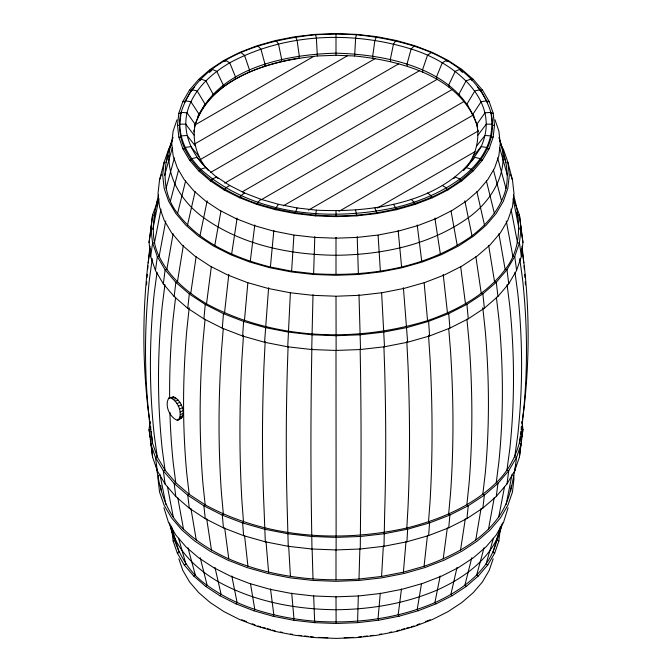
<?xml version="1.0" encoding="UTF-8"?>
<svg xmlns="http://www.w3.org/2000/svg" width="672" height="672" viewBox="0 0 672 672"><rect width="100%" height="100%" fill="white"/><g stroke="black" fill="none" stroke-linecap="round" stroke-linejoin="round"><path stroke-width="1.01" d="M513.652 199.424L519.414 214.872L522.942 242.458L521.321 256.687L516.533 270.53L508.754 283.769L497.952 296.428L484.386 308.171L468.275 318.797L449.904 328.112L429.358 336.034L407.652 342.216L384.502 346.76L360.276 349.541L335.874 350.456L311.724 349.541L313.009 294.58M311.85 348.625L311.447 372.263A955.609 101.842 -85.7 0 0 311.447 515.096L311.976 549.024L336.126 549.931L360.024 549.024L384.006 546.269L406.921 541.775L428.4 535.66L448.728 527.814L466.914 518.591L482.857 508.082L496.289 496.457L506.982 483.924L514.676 470.828L519.414 457.128L522.942 429.542L522.035 421.428M360.276 549.007L360.553 515.096A955.609 101.842 85.7 0 0 360.553 372.263L360.15 348.625M498.901 137.382C504.16 153.812 509.779 171.108 505.982 188.479C501.136 207.959 487.628 223.801 472.021 235.822C426.51 268.204 368.332 277.124 313.622 273.697L314.798 236.72L314.437 237.384L293.37 234.956L273.025 230.958L253.756 225.464L235.906 218.56L219.761 210.378L205.598 201.046L193.679 190.722L184.279 179.718L177.358 167.975L173.149 155.812L171.73 143.296L173.124 131.057L176.98 119.809M156.089 464.915C159.272 488.292 165.556 512.45 183.481 529.066C196.61 541.733 212.268 551.317 228.791 558.894C269.64 576.433 314.84 582.028 358.991 579.037L359.873 548.789M311.724 349.541L287.734 346.802L290.371 293.017M288.078 346.92L287.314 369.491A955.609 201.944 -81.2 0 0 287.314 512.324L288.238 546.311L311.976 549.024M358.336 595.602L357.563 622.658L378.63 620.231L398.975 616.232L418.244 610.739L436.094 603.834L452.071 595.753L466.25 586.429L478.321 575.996L487.813 564.866L494.642 553.249L498.851 541.086L500.153 529.729M384.006 546.269L384.686 512.324A955.609 201.944 81.2 0 0 384.686 369.491L383.922 346.92M287.734 346.802L264.575 342.266L268.607 287.708M265.188 341.401L264.012 364.93A955.609 298.586 -76.6 0 0 264.012 507.755L265.314 541.825L288.238 546.311M194.401 126.974C210.286 76.65 270.69 60.715 317.36 55.978L316.386 38.136L315.605 34.726C264.163 39.883 197.324 57.725 180.684 113.702C171.494 160.39 219.542 191.335 257.67 203.834C313.942 221.542 376.765 220.172 431.365 197.266C464.243 183.523 500.522 151.847 490.896 112.375L484.982 112.829L476.75 124.429C480.06 139.7 475.499 155.854 465.898 167.975M313.622 273.697L291.623 271.169L293.891 235.368M358.991 579.037L381.578 576.442L383.334 546.092M406.921 541.775L407.652 529.158L406.812 527.99L407.988 507.755A955.609 298.586 76.6 0 0 407.988 364.93L406.812 341.401M264.575 342.266L242.642 336.034L243.6 321.426L244.448 320.62L247.85 282.853M243.482 335.227L241.945 358.646A955.609 390.13 -71.6 0 0 241.945 501.472L243.482 521.808L242.642 522.976L243.6 535.66L265.314 541.825M178.55 419.899C183.07 412.768 177.786 400.688 170.176 397.715L168.832 398.059C164.304 405.191 169.588 417.27 177.206 420.244C188.689 417.312 181.7 399.739 173.536 396.942L168.832 398.059M428.618 535.584L429.576 522.9L428.518 521.808L430.055 501.472A955.609 390.13 71.6 0 0 430.055 358.646L428.518 335.227M380.293 593.082L378.034 618.82L378.63 620.231M242.642 336.034L222.298 328.196L223.465 313.673L224.532 312.934L228.791 274.436M223.28 328.474L221.483 350.75A955.609 474.986 -66.1 0 0 221.483 493.576L223.356 514.046L222.298 515.138L223.465 527.898L243.6 535.66M171.847 529.729L173.149 541.086L177.358 553.249L184.279 564.992L193.679 575.996L205.75 586.429L219.761 595.652L235.906 603.834L253.756 610.739L273.252 616.283L293.605 620.264L314.681 622.675L313.664 595.602M381.578 576.442L403.393 572.166L405.989 541.624M291.623 271.169L270.388 267.011L273.848 230.387M448.728 527.814L449.904 515.054L448.644 514.046L450.517 493.576A955.609 474.986 66.1 0 0 450.517 350.75L448.72 328.474M222.298 328.196L203.902 318.898L205.262 304.466L206.522 303.82C273.546 339.94 355.589 342.964 427.552 320.62C457.044 310.414 486.083 294.932 505.168 269.522C522.06 248.086 520.741 219.66 513.467 194.813M205.069 319.25L202.986 341.384A955.609 551.72 -60 0 0 202.986 484.21L205.162 504.832C266.171 538.07 339.78 542.909 406.812 527.99C439.438 519.826 471.719 506.335 496.247 482.706C512.904 466.712 521.623 444.486 522.505 421.588A955.609 773.581 12.8 0 0 522.505 278.762L519.725 258.661M203.902 318.898L187.765 308.288L189.294 293.975L175.837 282.358L165.119 269.833L157.256 256.46L152.552 242.76L150.982 228.816L152.586 214.872L158.348 199.424M189.202 307.742L186.757 330.7A955.609 619.013 -53 0 0 186.757 473.533L189.202 494.323L205.162 504.832L203.902 505.84L205.262 518.692L223.465 527.898M466.914 518.591L468.275 505.739L484.235 495.23L497.834 483.496L508.754 470.702L516.6 457.338L521.321 443.629L519.448 443.234L520.237 436.262M403.393 572.166L424.057 566.286L427.442 535.517M155.459 212.36L154.459 215.267L152.552 215.015L149.058 242.458L150.679 256.687L155.467 270.53L163.338 283.895L174.166 296.554L187.765 308.288M158.533 194.813C153.754 214.99 149.428 236.922 159.13 256.427C169.201 276.998 187.118 292.303 206.522 303.82L211.336 266.7M270.388 267.011C235.511 258.199 199.928 242.844 177.601 213.436C160.138 191.428 163.279 161.893 173.099 137.382M178.828 113.24L177.484 125.185L178.828 136.996L182.918 148.873L189.504 160.079L198.66 170.814L210.319 180.886L224.003 189.882L239.408 197.677L256.847 204.414L275.226 209.639L294.857 213.503L315.428 215.863L336.118 216.636L356.572 215.863L376.908 213.536L396.547 209.698L415.363 204.338L432.398 197.77L447.997 189.882L461.832 180.776L473.34 170.814L482.404 160.205L489.149 148.739L493.147 137.13L494.516 125.185L493.147 113.106L489.149 101.497L482.496 90.157L473.214 79.296L461.832 69.46L448.174 60.455L432.398 52.466L415.363 45.898L396.774 40.597L376.908 36.7L356.815 34.39L336.118 33.6L315.185 34.39L294.857 36.733L275.226 40.597L256.637 45.898L239.602 52.466L223.826 60.455L210.168 69.46L198.66 79.422L189.504 90.157L182.851 101.497L178.828 113.24L180.684 113.702L181.104 112.375L187.018 112.829L195.25 124.429C191.94 139.7 196.501 155.854 206.102 167.975M181.104 112.375L179.768 124.152L179.34 125.513L177.484 125.185M149.965 421.428L149.058 429.542L152.586 457.128L157.324 470.828L165.119 484.058L175.837 496.583L189.294 508.2L205.262 518.692M193.838 131.863L194.065 129.898M158.357 475.415L158.004 478.624L159.541 492.03L164.102 505.218L171.511 517.81L181.91 529.99L194.712 541.052L210.05 551.166L227.741 560.12L246.893 567.512L267.767 573.46L289.817 577.794L312.648 580.423L336.126 581.314L359.352 580.423L381.948 577.828L404.233 573.46L425.107 567.512L444.259 560.12L461.95 551.166L477.137 541.162L490.09 529.99L500.489 517.81L507.898 505.218L512.459 492.03L513.996 478.624L513.643 475.415M497.255 538.448C490.854 569.722 462.269 590.134 434.868 602.641C397.202 618.811 355.513 623.969 314.798 621.214C276.856 617.946 238.358 607.95 207.152 585.329C185.951 570.898 175.064 547.168 169.529 522.917M508.091 507.763L503.454 522.589L496.087 535.122L486.167 546.731L473.584 557.626L458.472 567.571L441.613 576.106L422.772 583.388L402.217 589.243L380.738 593.443L358.504 595.988L336.126 596.828L313.253 595.963L291.018 593.401L269.783 589.243L249.228 583.388L230.58 576.198L213.528 567.571L198.416 557.626L185.959 546.857L175.913 535.122L168.546 522.589L163.909 507.763M424.057 566.286C461.706 553.241 505.067 528.536 511.308 485.377M520.464 434.272L520.808 431.281M519.448 456.985L520.901 444.167M250.278 261.282L254.797 224.96M401.495 588.924L398.152 614.88L398.975 616.232M174.166 296.554L175.837 282.358L177.425 281.921L183.313 245.616M175.636 297.158L173.09 318.889A955.609 675.721 -45 0 0 169.638 397.765M482.857 508.082L484.386 495.113L482.798 494.323L485.243 473.533A955.609 619.013 53 0 0 485.243 330.7L482.798 307.742M163.338 283.895L165.119 269.833L166.832 269.522L173.107 233.705M164.926 284.617L162.204 306.146A955.609 720.863 -35.7 0 0 162.204 448.98L165.052 470.173L175.753 482.706L189.202 494.323L187.765 495.23L189.294 508.2M496.289 496.457L497.952 483.37L496.247 482.706L498.91 461.714A955.609 675.721 45 0 0 498.91 318.889L496.364 297.158M155.467 270.53L157.324 256.603L159.13 256.427L165.698 221.096M157.004 272.387L154.291 292.698A955.609 753.665 -24.9 0 0 154.291 435.523L157.273 456.943L165.052 470.173L163.338 470.837L155.467 457.472L150.679 443.629L152.552 443.234L157.273 456.943L155.467 457.472L157.324 470.828M443.209 558.894L447.334 527.839M506.982 483.924L508.754 470.702L506.948 470.173L509.796 448.98A955.609 720.863 35.7 0 0 509.796 306.146L507.074 284.617M150.679 256.687L152.586 242.903L154.459 242.869L160.994 209.093M152.275 258.661L149.495 278.762A955.609 773.581 -12.8 0 0 149.495 421.588L152.552 443.234L151.763 436.262M156.828 204.389L157.256 201.314M231.63 254.092L236.964 219.156M514.744 470.686L516.6 457.338L514.727 456.943L517.709 435.523A955.609 753.665 24.9 0 0 517.709 292.698L514.996 272.387M149.058 242.6L150.982 228.959L152.888 229.068L158.886 198.811M150.074 246.288L149.495 250.412A955.609 773.581 12.8 0 0 148.218 262.886M154.165 217.342L154.459 215.267M150.125 248.674L147.882 264.583A955.609 780.251 0 0 0 147.882 407.417L149.57 419.345M521.17 428.299L521.455 426.308M521.875 423.326L522.152 421.336M522.43 419.345L524.118 407.417A955.609 780.251 0 0 0 524.118 264.583L521.875 248.674M521.153 442.067L521.564 439.144M521.842 437.195L522.942 429.4L521.035 429.29M196.132 256.687L190.73 293.42L189.294 293.975L205.262 304.466L223.465 313.673L243.382 321.359L265.079 327.55L287.994 332.044L311.724 334.782L336.126 335.706L360.024 334.799L383.762 332.086L406.921 327.55L428.4 321.426L448.535 313.673L466.914 304.366L482.857 293.857L496.163 282.358L506.982 269.699L514.744 256.46L519.414 242.903L521.018 228.816L519.414 214.872L517.541 215.267L516.541 212.36M421.436 584.119L417.203 609.454L418.244 610.739M460.53 550.124L465.326 518.7M281.341 61.555L281.669 59.405L278.494 43.999L276.217 40.816M214.763 245.549L220.962 211.05M475.726 540.128L481.093 508.318M440.194 575.963L434.868 602.641L436.094 603.834M315.428 215.863L316.386 210.168C374.615 213.049 449.434 202.079 481.152 146.605C502.673 99.036 451.072 60.959 411.138 49.014C352.078 30.677 284.743 33.163 229.74 62.807C210.588 74.088 192.604 90.527 187.018 112.829C182.557 132.46 191.142 152.536 204.842 166.496M488.519 529.066L494.214 497.809M199.979 235.822L207.152 200.836M498.708 517.138L504.588 486.461M264.592 66.326L265.02 64.151L260.862 49.014L257.888 46.04M506.117 504.546L512.072 474.323M510.611 491.501L515.911 464.915M457.027 567.437L450.845 594.552L452.239 595.652M187.522 225.053L195.107 191.604M177.601 213.436L185.674 180.642M471.794 557.718L464.848 585.329L466.402 586.32M171.184 144.892L168.546 149.411L164.17 162.103L159.516 180.104L158.004 193.519L159.541 206.934L164.102 220.114L171.604 232.84L181.91 244.894L194.863 256.066L210.227 266.162L227.741 275.024L247.111 282.484L268.002 288.422L290.052 292.732L312.892 295.344L336.126 296.218L359.352 295.327L382.183 292.698L404.233 288.364L425.107 282.408L444.452 274.932L461.95 266.062L477.288 255.956L490.09 244.894L500.396 232.84L507.898 220.114L512.459 206.934L513.996 193.519L512.484 180.104L507.83 162.103L503.454 149.411L500.816 144.892M164.17 162.103L162.674 175.165L164.136 188.227L168.613 201.205L175.82 213.469L185.833 225.212L198.568 236.216L213.528 246.053L230.58 254.671L249.446 261.937L269.556 267.666L291.262 271.916L313.253 274.445L335.874 275.31L358.747 274.445L380.738 271.916L402.217 267.716L422.772 261.87L441.613 254.587L458.648 245.952L473.584 236.099L486.041 225.338L496.087 213.604L503.387 201.205L507.864 188.227L509.326 175.165L507.83 162.103M150.646 228.514L151.687 225.431M493.147 113.106L491.316 113.702C474.676 57.725 407.837 39.883 356.395 34.726L355.614 38.136L354.64 55.986C401.31 60.698 461.714 76.65 477.599 126.974C460.312 69.056 388.609 54.55 336 53.164C283.609 54.566 212.318 68.872 194.636 126.269M493.172 558.76L489.149 570.503L482.404 581.969L473.34 592.578L461.832 602.54L447.997 611.646L432.592 619.441L415.363 626.102L396.774 631.403L376.908 635.3L356.572 637.627L336.118 638.4L315.185 637.61L295.092 635.3L275.453 631.462L256.637 626.102L239.408 619.441L224.003 611.646L210.168 602.54L198.66 592.578L189.596 581.969L182.851 570.503L178.828 558.76M249.052 72.316L249.572 70.106L244.524 55.322L240.895 52.592M170.394 201.18L178.55 169.991M484.016 547.873L476.65 575.131L478.321 575.996M166.018 188.479L174.392 157.912M293.605 620.264L293.966 618.82L291.707 593.082M493.408 538.28L486.049 564.127L487.813 564.866M164.548 175.56L172.402 147.512M500.573 526.092L492.878 552.518L494.701 553.115M498.876 540.943L497.02 540.49L502.471 522.917M235.007 79.43L235.612 77.171L229.74 62.807L225.532 60.371L225.229 61.555L223.826 60.455M209.437 72.416L211.714 70.451L212.058 69.241L216.779 71.333L223.373 85.235L222.692 87.536M212.31 96.508L213.058 94.147L205.859 80.774L200.701 79.052L200.332 80.287L198.66 79.422M182.851 101.497L184.682 102.102L185.094 100.808L190.848 101.699L198.87 113.912L198.047 116.399M204.044 106.184L204.842 103.765L197.165 90.947L191.663 89.636L184.682 102.102M194.678 126.126L195.25 124.429M172.25 140.465C161.137 169.705 179.836 200.642 203.389 217.518C241.601 244.994 289.666 254.747 336 255.276C382.334 254.747 430.399 244.994 468.611 217.518C492.164 200.642 510.863 169.705 499.75 140.465M159.541 179.97L161.473 174.376M166.018 162.641L168.37 155.803M501.724 525.823C493.702 556.878 465.536 577.164 437.758 589.789C405.72 603.59 370.759 609.462 336 609.731C295.201 609.361 253.705 601.516 217.804 581.465C196.501 568.907 176.501 550.62 170.276 525.823M273.252 616.283L273.848 614.88L270.505 588.924M316.386 210.168L297.108 207.95L295.092 213.536M376.438 37.027L374.892 40.345L372.742 55.961L372.968 58.086M253.974 610.806L254.797 609.454L250.564 584.119M297.108 207.95L278.494 204.305L276.217 207.48L275.453 209.698M395.783 40.816L393.506 43.999L390.331 59.405L390.659 61.555M477.968 135.131L486.268 124.152L492.232 124.152L492.66 125.513L494.516 125.051M476.75 145.832L484.982 135.475L490.896 135.92L491.316 137.315L493.172 136.996M236.099 603.926L237.132 602.641L231.806 575.963M453.902 178.576L455.221 176.963L459.942 179.063L460.286 180.566L461.832 180.776M473.13 156.341L481.152 146.605L486.906 147.496L487.318 148.915L489.149 148.739M463.52 170.654L466.141 167.53L471.299 169.252L471.668 170.73L473.34 170.814M467.158 166.496L474.835 157.349L480.337 158.668L480.732 160.121L482.496 160.079M194.502 87.108L191.268 90.896L189.504 90.157M278.494 204.305L260.862 199.282L257.888 202.264L257.67 203.834L256.847 204.414M414.112 46.04L411.138 49.014L406.98 64.151L407.408 66.326M447.997 60.354L446.771 61.555L446.468 60.371L442.26 62.807L436.388 77.171L436.993 79.43L242.256 191.848M219.929 595.753L221.155 594.552L214.973 567.437M462.563 72.416L460.286 70.451L461.681 69.35M205.75 586.429L207.152 585.329L200.206 557.718M260.862 199.282L244.524 192.982L240.895 195.712L240.635 197.266L239.602 197.77M431.105 52.592L427.476 55.322L422.428 70.106L422.948 72.316M473.214 79.296L471.668 80.287L471.299 79.052L466.141 80.774L458.942 94.147L459.69 96.508M193.796 576.122L195.35 575.131L187.984 547.873M177.206 420.244L182.473 417.035M180.172 417.052L183.061 415.363M195.115 124.883L313.748 56.389M194.846 143.875L347.558 55.709M200.642 159.365L375.287 58.531M210.748 172.368L398.723 63.84M224.725 183.137L419.194 70.862M244.524 192.982L229.74 185.497L225.532 187.933L225.229 189.462L224.003 189.882M260.988 199.87L451.819 89.695M283.265 205.842L463.974 101.514M308.473 210.126L473.172 115.046M338.982 211.352L478.069 131.057M377.269 208.085L475.07 151.62M180.34 414.742L183.221 413.162M482.404 90.031L480.732 90.896L477.498 87.108M184.279 564.992L185.951 564.127L178.592 538.28M314.681 237.401L335.882 238.199L357.319 237.401L378.395 234.99L398.748 231.008L418.244 225.464L436.094 218.56L452.239 210.378L466.402 201.046L478.204 190.84L487.721 179.718L494.642 167.975L498.851 155.812L500.27 143.43L498.876 131.057L495.02 119.809M180.062 412.037L182.952 410.592M236.099 218.644L237.132 218.14M179.34 409.13L182.272 407.82M467.956 106.184L467.158 103.765L474.835 90.947L480.337 89.636L487.318 102.102L489.082 101.363M177.358 553.249L179.122 552.518L171.427 526.092M178.24 406.207L181.222 405.04M416.942 624.868L419.782 623.776M425.443 621.592L430.164 619.769M176.828 403.477L179.878 402.436M173.149 541.086L174.98 540.49L174.745 538.448M175.199 401.117L178.324 400.193M396.749 630.907L399.647 630.084M401.57 629.53L404.468 628.706M406.4 628.16L409.29 627.337M411.222 626.783L414.112 625.96M173.468 399.294L176.677 398.454M172.259 397.27L173.536 396.942M180.23 418.404L181.516 418.076M171.755 398.135L175.048 397.345M210.319 180.886L211.714 180.566L212.058 179.063L216.779 176.963L229.74 185.497M379.487 634.376L381.528 633.973M389.676 632.377L391.709 631.982M198.786 170.94L200.332 170.73L200.701 169.252C188.824 157.181 180.029 141.414 179.768 124.152L185.732 124.152L194.032 135.131M150.965 429.29L149.058 429.542L150.158 437.338M358.394 637.048L361.402 636.703M363.409 636.468L367.416 636.006M370.423 635.662L373.43 635.317M357.563 622.658L336.118 623.482L314.681 622.675M189.596 160.205L191.268 160.121L191.663 158.668L197.165 157.349L208.48 170.654M315.605 34.726L336 33.953L356.395 34.726M317.36 55.986L336 55.272L354.64 55.986M344.156 637.736L353.329 637.392M182.918 148.873L184.682 148.915L185.094 147.496L190.848 146.605L198.87 156.341M318.671 637.392L327.844 637.736M178.853 137.13L180.684 137.315L181.104 135.92L187.018 135.475L195.25 145.832M298.57 635.317L301.577 635.662M304.584 636.006L308.591 636.468M310.598 636.703L313.606 637.048M280.291 631.982L282.324 632.377M290.472 633.973L292.513 634.376M448.174 189.781L446.771 189.462L446.468 187.933L442.26 185.497M257.888 625.96L260.778 626.783M262.71 627.337L265.6 628.16M267.532 628.706L270.43 629.53M272.353 630.084L275.251 630.907M432.592 197.677L431.365 197.266L431.105 195.712L427.476 192.982M434.868 218.14L436.094 218.56M241.836 619.769L246.557 621.592M252.218 623.776L255.058 624.868M415.363 204.338L414.33 203.834L414.112 202.264L411.138 199.282M210.168 69.46L211.714 70.451M396.774 209.639L393.506 204.305M377.143 213.503L374.892 207.95M218.098 178.576L205.859 167.53L200.701 169.252C252.857 215.662 330.036 221.542 395.783 207.48C439.463 197.056 500.396 166.572 490.896 112.375M356.815 215.846L355.614 210.168M357.563 237.384L357.202 236.72L358.378 273.697M295.562 37.027L297.108 40.345L299.258 55.961L299.032 58.086A142.825 82.463 0 0 0 198.047 116.382M510.527 174.376L512.459 179.97M503.63 155.803L505.982 162.641M520.313 225.431L521.321 228.371M476.75 124.429L477.322 126.126M473.953 116.399L473.13 113.912L481.152 101.699L486.906 100.808L487.318 102.102M499.598 147.512L507.452 175.56M497.608 157.912L505.982 188.479M449.308 87.536L448.627 85.235L455.221 71.333L459.942 69.241L460.286 70.451M493.45 169.991L501.606 201.18M486.326 180.642L494.399 213.436M476.893 191.604L484.478 225.053M152.586 457.128L151.099 444.167M464.848 200.836L472.021 235.822M513.114 198.811L519.112 229.068L521.018 228.816L522.942 242.458M451.038 211.05L457.237 245.549M159.928 474.323L165.883 504.546M511.006 209.093L517.541 242.869L519.448 242.76L521.354 256.544M167.412 486.461L173.292 517.138M506.302 221.096L512.87 256.427L514.744 256.46L516.6 270.396M177.786 497.809L183.481 529.066M336.118 216.636L336 210.907M336.118 238.199L336 237.518L336 274.546M498.893 233.705L505.168 269.522L506.982 269.699L508.754 283.769M190.907 508.318L196.274 540.128M435.036 219.156L440.37 254.092M488.687 245.616L494.575 281.921L496.289 282.232L497.952 296.428M206.674 518.7L211.47 550.124M475.868 256.687L481.27 293.42L482.857 293.857L484.386 308.171M517.541 215.267L517.835 217.342M521.926 246.288L522.505 250.412A955.609 773.581 -12.8 0 1 523.782 262.886M149.848 421.336L150.125 423.326M150.545 426.308L150.83 428.299M150.436 439.286L150.847 442.21M417.203 224.96L421.722 261.282M165.119 484.058L163.338 470.837L174.166 483.496L187.614 495.113L203.725 505.739L222.096 515.054L242.642 522.976L264.348 529.158L287.498 533.702L311.472 536.466L335.874 537.398L360.528 536.466L384.502 533.702L407.652 529.158L429.576 522.9L449.702 515.138L468.275 505.739L466.838 504.832L469.014 484.21A955.609 551.72 60 0 0 469.014 341.384L466.931 319.25M224.666 527.839L228.791 558.894M460.664 266.7L465.478 303.82L466.914 304.366L468.275 318.797M175.837 496.583L174.166 483.496L175.753 482.706L173.09 461.714A955.609 675.721 -45 0 1 169.915 412.39M477.935 129.906L478.162 131.863M160.692 485.377L161.389 491.501M151.192 431.281L151.536 434.272M443.209 274.436L447.468 312.934L448.728 313.589L449.904 328.112M244.558 535.517L247.943 566.286M398.152 230.387L401.612 267.011M424.15 282.853L427.552 320.62L428.618 321.359L429.576 335.958M266.011 541.624L268.607 572.166M336.118 623.482L336 596.45M378.109 235.368L380.377 271.169M403.393 287.708L407.652 342.216M288.666 546.092L290.422 576.442M381.629 293.017L384.502 346.76M312.127 548.789L313.009 579.037M358.991 294.58L360.528 349.524M336.126 350.456L336 296.486M336.126 549.931L336 350.566M336 33.953L336 55.28M336 549.696L336 579.911M524.068 266.011A955.609 773.581 -12.8 0 1 524.328 269.144M524.74 274.361A955.609 773.581 -12.8 0 1 524.966 277.494M525.244 281.669A955.609 773.581 -12.8 0 1 525.428 284.81M146.572 284.81A955.609 773.581 12.8 0 1 146.756 281.669M147.034 277.494A955.609 773.581 12.8 0 1 147.26 274.361M147.672 269.144A955.609 773.581 12.8 0 1 147.932 266.011"/></g></svg>
